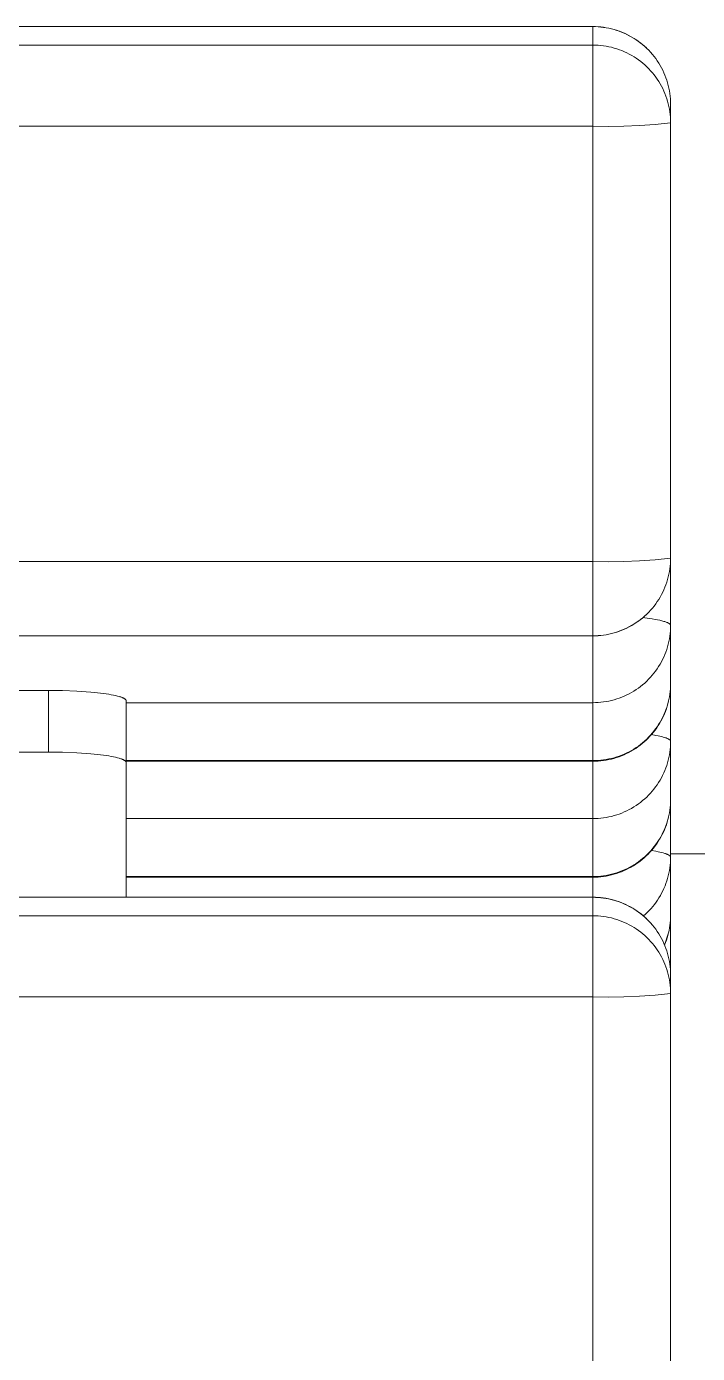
# Model space of a CAD drawing. Header units: inches. Extents: x -16 to 183, y -17 to 123.
# Drawn here: x 61.552 to 63.251, y 84.171 to 87.528 of the extents above; entities that cross this region are included whole.
import ezdxf

# ---------------------------------------------------------------- set-up
doc = ezdxf.new("R2010")
doc.units = ezdxf.units.IN
doc.linetypes.add('HIDDEN', pattern=[1.905, 1.27, -0.635])
doc.layers.add('ZANO_R', color=7, linetype='Continuous', lineweight=0)
doc.layers.add('ZANO_R_przerywana', color=250, linetype='HIDDEN', lineweight=0)

msp = doc.modelspace()

# ---------------------------------------------------------------- linework, layer by layer
at = {"layer": 'ZANO_R'}
for p, q in [((-7.48676, 87.52801), (62.98564, 87.52801)), ((62.98564, 87.52783), (-7.48676, 87.52783)), ((62.98564, 87.52801), (62.99244, 87.52789)), ((62.98564, 87.52783), (62.98564, 87.52797)), ((62.98564, 87.48128), (62.98564, 87.52783)), ((62.98564, 87.52783), (62.99251, 87.52772)), ((62.99244, 87.52789), (62.99923, 87.52754)), ((62.99251, 87.52772), (62.99937, 87.52736)), ((62.99923, 87.52754), (63.00601, 87.52695)), ((62.99937, 87.52736), (63.00621, 87.52677)), ((63.00601, 87.52695), (63.01276, 87.52613)), ((63.00621, 87.52677), (63.01303, 87.52593)), ((63.01276, 87.52613), (63.01947, 87.52508)), ((63.01303, 87.52593), (63.01981, 87.52486)), ((63.01947, 87.52508), (63.02615, 87.5238)), ((63.01981, 87.52486), (63.02655, 87.52355)), ((63.02615, 87.5238), (63.03278, 87.52228)), ((63.02655, 87.52355), (63.03325, 87.52201)), ((63.03278, 87.52228), (63.03935, 87.52054)), ((63.03325, 87.52201), (63.03988, 87.52024)), ((63.03935, 87.52054), (63.04586, 87.51857)), ((63.03988, 87.52024), (63.04645, 87.51823)), ((63.04586, 87.51857), (63.0523, 87.51638)), ((63.04645, 87.51823), (63.05294, 87.516)), ((63.0523, 87.51638), (63.05865, 87.51397)), ((63.05294, 87.516), (63.05936, 87.51354)), ((63.05865, 87.51397), (63.06492, 87.51134)), ((63.05936, 87.51354), (63.06568, 87.51086)), ((63.06492, 87.51134), (63.0711, 87.50849)), ((63.06568, 87.51086), (63.07191, 87.50796)), ((63.0711, 87.50849), (63.07717, 87.50544)), ((63.07191, 87.50796), (63.07803, 87.50484)), ((63.07717, 87.50544), (63.08314, 87.50217)), ((63.07803, 87.50484), (63.08404, 87.50152)), ((63.08314, 87.50217), (63.08899, 87.4987)), ((63.08404, 87.50152), (63.08992, 87.49798)), ((63.08899, 87.4987), (63.09471, 87.49503)), ((63.08992, 87.49798), (63.09569, 87.49424)), ((63.09471, 87.49503), (63.10031, 87.49117)), ((63.09569, 87.49424), (63.10131, 87.49031)), ((63.10031, 87.49117), (63.10576, 87.48711)), ((63.10131, 87.49031), (63.1068, 87.48618)), ((63.10576, 87.48711), (63.11108, 87.48287)), ((63.1068, 87.48618), (63.11214, 87.48186)), ((-7.48676, 87.48128), (62.98564, 87.48128)), ((62.98564, 87.2763), (62.98564, 87.48128)), ((62.98564, 87.48128), (62.99251, 87.48117)), ((62.99251, 87.48117), (62.99937, 87.48081)), ((62.99937, 87.48081), (63.00621, 87.48022)), ((63.00621, 87.48022), (63.01303, 87.47938)), ((63.01303, 87.47938), (63.01981, 87.47831)), ((63.01981, 87.47831), (63.02655, 87.477)), ((63.02655, 87.477), (63.03325, 87.47546)), ((63.03325, 87.47546), (63.03988, 87.47369)), ((63.03988, 87.47369), (63.04645, 87.47168)), ((63.04645, 87.47168), (63.05294, 87.46945)), ((63.05294, 87.46945), (63.05936, 87.46699)), ((63.05936, 87.46699), (63.06568, 87.46431)), ((63.06568, 87.46431), (63.07191, 87.46141)), ((63.07191, 87.46141), (63.07803, 87.45829)), ((63.07803, 87.45829), (63.08404, 87.45497)), ((63.08404, 87.45497), (63.08992, 87.45143)), ((63.08992, 87.45143), (63.09569, 87.44769)), ((63.11108, 87.48287), (63.11624, 87.47845)), ((63.11214, 87.48186), (63.11733, 87.47735)), ((63.11624, 87.47845), (63.12125, 87.47385)), ((63.11733, 87.47735), (63.12235, 87.47267)), ((63.12235, 87.47267), (63.12721, 87.46782)), ((63.12721, 87.46782), (63.13189, 87.4628)), ((63.13189, 87.4628), (63.1364, 87.45762)), ((63.1364, 87.45762), (63.14073, 87.45228)), ((63.14073, 87.45228), (63.14486, 87.4468)), ((63.09569, 87.44769), (63.10131, 87.44376)), ((63.10131, 87.44376), (63.1068, 87.43963)), ((63.1068, 87.43963), (63.11214, 87.43531)), ((63.11214, 87.43531), (63.11733, 87.4308)), ((63.11733, 87.4308), (63.12235, 87.42612)), ((63.12235, 87.42612), (63.12721, 87.42127)), ((63.12721, 87.42127), (63.13189, 87.41625)), ((63.14486, 87.4468), (63.14881, 87.44117)), ((63.14881, 87.44117), (63.15255, 87.43541)), ((63.15255, 87.43541), (63.15609, 87.42953)), ((63.15609, 87.42953), (63.15942, 87.42352)), ((63.15942, 87.42352), (63.16254, 87.41741)), ((63.16254, 87.41741), (63.16545, 87.41118)), ((63.13189, 87.41625), (63.1364, 87.41107)), ((63.1364, 87.41107), (63.14073, 87.40573)), ((63.14073, 87.40573), (63.14486, 87.40025)), ((63.14486, 87.40025), (63.14881, 87.39462)), ((63.14881, 87.39462), (63.15255, 87.38886)), ((63.15255, 87.38886), (63.15609, 87.38298)), ((63.15609, 87.38298), (63.15942, 87.37697)), ((63.16545, 87.41118), (63.16813, 87.40486)), ((63.16813, 87.40486), (63.1706, 87.39845)), ((63.1706, 87.39845), (63.17284, 87.39196)), ((63.17284, 87.39196), (63.17485, 87.38539)), ((63.17485, 87.38539), (63.17663, 87.37876)), ((63.15942, 87.37697), (63.16254, 87.37086)), ((63.16254, 87.37086), (63.16545, 87.36463)), ((63.16545, 87.36463), (63.16813, 87.35831)), ((63.16813, 87.35831), (63.1706, 87.3519)), ((63.1706, 87.3519), (63.17284, 87.34541)), ((63.17663, 87.37876), (63.17818, 87.37207)), ((63.17818, 87.37207), (63.17949, 87.36533)), ((63.17949, 87.36533), (63.18057, 87.35854)), ((63.18057, 87.35854), (63.18141, 87.35173)), ((63.18141, 87.35173), (63.18201, 87.34488)), ((63.17284, 87.34541), (63.17485, 87.33884)), ((63.17485, 87.33884), (63.17663, 87.33221)), ((63.17663, 87.33221), (63.17818, 87.32552)), ((63.17818, 87.32552), (63.17949, 87.31878)), ((63.17949, 87.31878), (63.18057, 87.31199)), ((63.18201, 87.34488), (63.18237, 87.33803)), ((63.18237, 87.33803), (63.18249, 87.33116)), ((63.18249, 87.33116), (63.18249, 87.28897)), ((63.14328, 87.2803), (63.18249, 87.28461)), ((63.18057, 87.31199), (63.18141, 87.30518)), ((63.18141, 87.30518), (63.18201, 87.29833)), ((63.18201, 87.29833), (63.18237, 87.29148)), ((63.18237, 87.29148), (63.18249, 87.28461)), ((63.18249, 87.10946), (63.18249, 87.28442)), ((62.98564, 87.2763), (-7.48676, 87.2763)), ((62.98564, 86.17492), (62.98564, 87.2763)), ((62.98564, 87.2763), (63.02508, 87.27531)), ((63.02508, 87.27531), (63.06453, 87.27565)), ((63.06453, 87.27565), (63.10394, 87.27731)), ((63.10394, 87.27731), (63.14328, 87.2803)), ((63.18249, 87.23372), (63.18249, 87.10946)), ((63.18249, 87.10946), (63.18249, 86.18323)), ((63.18249, 86.95796), (63.18249, 86.81627)), ((63.18249, 86.66477), (63.18249, 86.52309)), ((63.18249, 86.37158), (63.18249, 86.2299)), ((-7.48676, 86.17492), (62.98564, 86.17492)), ((62.98564, 86.04002), (62.98564, 86.17492)), ((62.98564, 86.17492), (63.02508, 86.17393)), ((63.06453, 86.17427), (63.10394, 86.17593)), ((63.10394, 86.17593), (63.14328, 86.17892)), ((63.14328, 86.17892), (63.18249, 86.18323)), ((63.18237, 86.17618), (63.182, 86.16932)), ((63.18249, 86.18305), (63.18237, 86.17618)), ((63.18249, 86.0833), (63.18249, 86.17887)), ((63.02508, 86.17393), (63.06453, 86.17427)), ((63.17816, 86.14215), (63.17661, 86.13546)), ((63.17947, 86.14889), (63.17816, 86.14215)), ((63.18055, 86.15567), (63.17947, 86.14889)), ((63.1814, 86.16248), (63.18055, 86.15567)), ((63.182, 86.16932), (63.1814, 86.16248)), ((63.16811, 86.10936), (63.16542, 86.10304)), ((63.17057, 86.11577), (63.16811, 86.10936)), ((63.17281, 86.12226), (63.17057, 86.11577)), ((63.17483, 86.12883), (63.17281, 86.12226)), ((63.17661, 86.13546), (63.17483, 86.12883)), ((63.15252, 86.07882), (63.14877, 86.07306)), ((63.15606, 86.0847), (63.15252, 86.07882)), ((63.15939, 86.0907), (63.15606, 86.0847)), ((63.16251, 86.09682), (63.15939, 86.0907)), ((63.16542, 86.10304), (63.16251, 86.09682)), ((63.18249, 86.0833), (63.18249, 86.07897)), ((63.18249, 86.01314), (63.18249, 86.07897)), ((63.12119, 86.04061), (63.11618, 86.03602)), ((63.12232, 86.04157), (63.1173, 86.03689)), ((63.12718, 86.04642), (63.12232, 86.04157)), ((63.13187, 86.05144), (63.12718, 86.04642)), ((63.13637, 86.05662), (63.13187, 86.05144)), ((63.1407, 86.06195), (63.13637, 86.05662)), ((63.14483, 86.06744), (63.1407, 86.06195)), ((63.14877, 86.07306), (63.14483, 86.06744)), ((62.98564, 85.99854), (62.98564, 86.04002)), ((63.07712, 86.00908), (63.07105, 86.00603)), ((63.07801, 86.0094), (63.07189, 86.00628)), ((63.08308, 86.01234), (63.07712, 86.00908)), ((63.08401, 86.01272), (63.07801, 86.0094)), ((63.08892, 86.0158), (63.08308, 86.01234)), ((63.0899, 86.01626), (63.08401, 86.01272)), ((63.09465, 86.01946), (63.08892, 86.0158)), ((63.09566, 86.02), (63.0899, 86.01626)), ((63.10024, 86.02332), (63.09465, 86.01946)), ((63.10129, 86.02393), (63.09566, 86.02)), ((63.1057, 86.02737), (63.10024, 86.02332)), ((63.10677, 86.02806), (63.10129, 86.02393)), ((63.11101, 86.0316), (63.1057, 86.02737)), ((63.11211, 86.03238), (63.10677, 86.02806)), ((63.11618, 86.03602), (63.11101, 86.0316)), ((63.1173, 86.03689), (63.11211, 86.03238)), ((63.11222, 86.03261), (63.1286, 86.03056)), ((63.1286, 86.03056), (63.1361, 86.02944)), ((63.1361, 86.02944), (63.14309, 86.02827)), ((63.14309, 86.02827), (63.14954, 86.02706)), ((63.14954, 86.02706), (63.15544, 86.02581)), ((63.15544, 86.02581), (63.16075, 86.02452)), ((63.16075, 86.02452), (63.16319, 86.02387)), ((63.16319, 86.02387), (63.16548, 86.02321)), ((63.16548, 86.02321), (63.16762, 86.02254)), ((63.16762, 86.02254), (63.16961, 86.02188)), ((63.16961, 86.02188), (63.17145, 86.0212)), ((63.17145, 86.0212), (63.17314, 86.02053)), ((63.17314, 86.02053), (63.17393, 86.0202)), ((63.17393, 86.0202), (63.17469, 86.01986)), ((63.17469, 86.01986), (63.17541, 86.01952)), ((63.17541, 86.01952), (63.17609, 86.01918)), ((63.17609, 86.01918), (63.17673, 86.01885)), ((63.17673, 86.01885), (63.17734, 86.01851)), ((63.17734, 86.01851), (63.17792, 86.01817)), ((63.17792, 86.01817), (63.17846, 86.01783)), ((63.17846, 86.01783), (63.17896, 86.0175)), ((63.17896, 86.0175), (63.17943, 86.01716)), ((63.17943, 86.01716), (63.17965, 86.01699)), ((63.17965, 86.01699), (63.17986, 86.01683)), ((63.17986, 86.01683), (63.18006, 86.01666)), ((63.18006, 86.01666), (63.18026, 86.01649)), ((63.18026, 86.01649), (63.18045, 86.01633)), ((63.18045, 86.01633), (63.18062, 86.01616)), ((63.18062, 86.01616), (63.18079, 86.01599)), ((63.18079, 86.01599), (63.18095, 86.01583)), ((63.18095, 86.01583), (63.18111, 86.01566)), ((63.18111, 86.01566), (63.18125, 86.01549)), ((63.18125, 86.01549), (63.18139, 86.01533)), ((63.18139, 86.01533), (63.18152, 86.01516)), ((63.18152, 86.01516), (63.18164, 86.015)), ((63.18164, 86.015), (63.18175, 86.01483)), ((63.18175, 86.01483), (63.18185, 86.01467)), ((63.18185, 86.01467), (63.1819, 86.01459)), ((63.1819, 86.01459), (63.18195, 86.0145)), ((63.18195, 86.0145), (63.18199, 86.01442)), ((63.18199, 86.01442), (63.18204, 86.01434)), ((63.18204, 86.01434), (63.18208, 86.01426)), ((63.18208, 86.01426), (63.18212, 86.01418)), ((63.18212, 86.01418), (63.18215, 86.0141)), ((63.18215, 86.0141), (63.18219, 86.01401)), ((63.18219, 86.01401), (63.18222, 86.01393)), ((63.18222, 86.01393), (63.18225, 86.01385)), ((63.18225, 86.01385), (63.18228, 86.01377)), ((63.18228, 86.01377), (63.18231, 86.01369)), ((63.18231, 86.01369), (63.18234, 86.01361)), ((63.18234, 86.01361), (63.18236, 86.01353)), ((63.18249, 86.01256), (63.18234, 86.00572)), ((63.18236, 86.01353), (63.18238, 86.01344)), ((63.18238, 86.01344), (63.1824, 86.01336)), ((63.1824, 86.01336), (63.18242, 86.01328)), ((63.18242, 86.01328), (63.18243, 86.0132)), ((63.18243, 86.0132), (63.18245, 86.01312)), ((63.18245, 86.01312), (63.18246, 86.01304)), ((63.18246, 86.01304), (63.18247, 86.01296)), ((63.18247, 86.01296), (63.18248, 86.01288)), ((63.18248, 86.01288), (63.18248, 86.0128)), ((63.18248, 86.0128), (63.18249, 86.01272)), ((63.18249, 86.01272), (63.18249, 86.01264)), ((63.18249, 86.01264), (63.18249, 86.01256)), ((63.18249, 86.00823), (63.18249, 85.86597)), ((62.98564, 85.98656), (-7.48676, 85.98656)), ((62.98564, 85.98638), (-7.48676, 85.98638)), ((62.98564, 85.98894), (62.98564, 85.99854)), ((62.98564, 85.98685), (62.98564, 85.98894)), ((62.98564, 85.98644), (62.98564, 85.98685)), ((62.99244, 85.98667), (62.98564, 85.98656)), ((62.99251, 85.9865), (62.98564, 85.98638)), ((62.98564, 85.98638), (62.98564, 85.98644)), ((62.98564, 85.81746), (62.98564, 85.98642)), ((62.98564, 85.98642), (62.98564, 85.98639)), ((62.98564, 85.98639), (62.98564, 85.98638)), ((62.98564, 85.98638), (62.98564, 85.98638)), ((62.99922, 85.98702), (62.99244, 85.98667)), ((62.99937, 85.98686), (62.99251, 85.9865)), ((63.00599, 85.98761), (62.99922, 85.98702)), ((63.00621, 85.98746), (62.99937, 85.98686)), ((63.01274, 85.98843), (63.00599, 85.98761)), ((63.01302, 85.98829), (63.00621, 85.98746)), ((63.01945, 85.98948), (63.01274, 85.98843)), ((63.01981, 85.98937), (63.01302, 85.98829)), ((63.02612, 85.99076), (63.01945, 85.98948)), ((63.02655, 85.99068), (63.01981, 85.98937)), ((63.03275, 85.99227), (63.02612, 85.99076)), ((63.03324, 85.99222), (63.02655, 85.99068)), ((63.03931, 85.99401), (63.03275, 85.99227)), ((63.03987, 85.994), (63.03324, 85.99222)), ((63.04582, 85.99597), (63.03931, 85.99401)), ((63.04644, 85.996), (63.03987, 85.994)), ((63.05225, 85.99816), (63.04582, 85.99597)), ((63.05293, 85.99824), (63.04644, 85.996)), ((63.05861, 86.00057), (63.05225, 85.99816)), ((63.05934, 86.0007), (63.05293, 85.99824)), ((63.06487, 86.00319), (63.05861, 86.00057)), ((63.06566, 86.00338), (63.05934, 86.0007)), ((63.07105, 86.00603), (63.06487, 86.00319)), ((63.07189, 86.00628), (63.06566, 86.00338)), ((63.17936, 85.97854), (63.17803, 85.97183)), ((63.18046, 85.98529), (63.17936, 85.97854)), ((63.18133, 85.99208), (63.18046, 85.98529)), ((63.18195, 85.99889), (63.18133, 85.99208)), ((63.18234, 86.00572), (63.18195, 85.99889)), ((63.17037, 85.94559), (63.16789, 85.93921)), ((63.17263, 85.95204), (63.17037, 85.94559)), ((63.17466, 85.95858), (63.17263, 85.95204)), ((63.17646, 85.96518), (63.17466, 85.95858)), ((63.17803, 85.97183), (63.17646, 85.96518)), ((63.15225, 85.90884), (63.1485, 85.90312)), ((63.1558, 85.91469), (63.15225, 85.90884)), ((63.15914, 85.92066), (63.1558, 85.91469)), ((63.16227, 85.92674), (63.15914, 85.92066)), ((63.16519, 85.93293), (63.16227, 85.92674)), ((63.16789, 85.93921), (63.16519, 85.93293)), ((63.12688, 85.87667), (63.12202, 85.87185)), ((63.13157, 85.88165), (63.12688, 85.87667)), ((63.13608, 85.88679), (63.13157, 85.88165)), ((63.14041, 85.89209), (63.13608, 85.88679)), ((63.14455, 85.89754), (63.14041, 85.89209)), ((63.1485, 85.90312), (63.14455, 85.89754)), ((61.60769, 85.84835), (60.82816, 85.84835)), ((61.64351, 85.84791), (61.60769, 85.84835)), ((61.60769, 85.84835), (61.60769, 85.69227)), ((61.68015, 85.84651), (61.64351, 85.84791)), ((61.71541, 85.84408), (61.68015, 85.84651)), ((61.73177, 85.84249), (61.71541, 85.84408)), ((61.74689, 85.84068), (61.73177, 85.84249)), ((61.76052, 85.83867), (61.74689, 85.84068)), ((63.07775, 85.83999), (63.07164, 85.83691)), ((63.08375, 85.84328), (63.07775, 85.83999)), ((63.08963, 85.84677), (63.08375, 85.84328)), ((63.09538, 85.85047), (63.08963, 85.84677)), ((63.101, 85.85437), (63.09538, 85.85047)), ((63.10648, 85.85847), (63.101, 85.85437)), ((63.11182, 85.86275), (63.10648, 85.85847)), ((63.117, 85.86721), (63.11182, 85.86275)), ((63.12202, 85.87185), (63.117, 85.86721)), ((63.18046, 85.8387), (63.17936, 85.83195)), ((63.18133, 85.84549), (63.18046, 85.8387)), ((63.18195, 85.8523), (63.18133, 85.84549)), ((63.18234, 85.85913), (63.18195, 85.8523)), ((63.18249, 85.86597), (63.18234, 85.85913)), ((63.18249, 85.79011), (63.18249, 85.86164)), ((63.18249, 85.86128), (63.18249, 85.78578)), ((61.76671, 85.8376), (61.76052, 85.83867)), ((61.77245, 85.83649), (61.76671, 85.8376)), ((61.77774, 85.83536), (61.77245, 85.83649)), ((61.78255, 85.83419), (61.77774, 85.83536)), ((61.78688, 85.83301), (61.78255, 85.83419)), ((61.78886, 85.83241), (61.78688, 85.83301)), ((61.79072, 85.83181), (61.78886, 85.83241)), ((61.79246, 85.8312), (61.79072, 85.83181)), ((61.79407, 85.83059), (61.79246, 85.8312)), ((61.79557, 85.82998), (61.79407, 85.83059)), ((61.79694, 85.82937), (61.79557, 85.82998)), ((61.79758, 85.82907), (61.79694, 85.82937)), ((61.7982, 85.82876), (61.79758, 85.82907)), ((61.79878, 85.82846), (61.7982, 85.82876)), ((61.79933, 85.82815), (61.79878, 85.82846)), ((61.79986, 85.82785), (61.79933, 85.82815)), ((61.80035, 85.82754), (61.79986, 85.82785)), ((61.80082, 85.82724), (61.80035, 85.82754)), ((61.80125, 85.82693), (61.80082, 85.82724)), ((61.80166, 85.82663), (61.80125, 85.82693)), ((61.80186, 85.82648), (61.80166, 85.82663)), ((61.80204, 85.82633), (61.80186, 85.82648)), ((61.80222, 85.82618), (61.80204, 85.82633)), ((61.8024, 85.82602), (61.80222, 85.82618)), ((61.80256, 85.82587), (61.8024, 85.82602)), ((61.80272, 85.82572), (61.80256, 85.82587)), ((61.80287, 85.82557), (61.80272, 85.82572)), ((61.80302, 85.82542), (61.80287, 85.82557)), ((61.80316, 85.82527), (61.80302, 85.82542)), ((61.80329, 85.82512), (61.80316, 85.82527)), ((61.80341, 85.82497), (61.80329, 85.82512)), ((61.80353, 85.82482), (61.80341, 85.82497)), ((61.80364, 85.82467), (61.80353, 85.82482)), ((61.80374, 85.82452), (61.80364, 85.82467)), ((61.80384, 85.82437), (61.80374, 85.82452)), ((61.80393, 85.82422), (61.80384, 85.82437)), ((61.80402, 85.82408), (61.80393, 85.82422)), ((61.8041, 85.82393), (61.80402, 85.82408)), ((61.80417, 85.82378), (61.8041, 85.82393)), ((61.80423, 85.82363), (61.80417, 85.82378)), ((61.80429, 85.82348), (61.80423, 85.82363)), ((61.80435, 85.82334), (61.80429, 85.82348)), ((61.80439, 85.82319), (61.80435, 85.82334)), ((61.80443, 85.82304), (61.80439, 85.82319)), ((61.80447, 85.8229), (61.80443, 85.82304)), ((61.80449, 85.82275), (61.80447, 85.8229)), ((61.80451, 85.82261), (61.80449, 85.82275)), ((61.80453, 85.82246), (61.80451, 85.82261)), ((61.80454, 85.82231), (61.80453, 85.82246)), ((61.80454, 85.82217), (61.80454, 85.82231)), ((61.80454, 85.66667), (61.80454, 85.82217)), ((62.98564, 85.81746), (61.80454, 85.81746)), ((62.99248, 85.81755), (62.98564, 85.81746)), ((62.98564, 85.67086), (62.98564, 85.81746)), ((62.99932, 85.81787), (62.99248, 85.81755)), ((63.00613, 85.81844), (62.99932, 85.81787)), ((63.01293, 85.81924), (63.00613, 85.81844)), ((63.01969, 85.82028), (63.01293, 85.81924)), ((63.02641, 85.82156), (63.01969, 85.82028)), ((63.03308, 85.82307), (63.02641, 85.82156)), ((63.03969, 85.82481), (63.03308, 85.82307)), ((63.04625, 85.82678), (63.03969, 85.82481)), ((63.05272, 85.82898), (63.04625, 85.82678)), ((63.05912, 85.8314), (63.05272, 85.82898)), ((63.06543, 85.83405), (63.05912, 85.8314)), ((63.07164, 85.83691), (63.06543, 85.83405)), ((63.17263, 85.80545), (63.17037, 85.79899)), ((63.17385, 85.80828), (63.17176, 85.80184)), ((63.17466, 85.81198), (63.17263, 85.80545)), ((63.17573, 85.81479), (63.17385, 85.80828)), ((63.17646, 85.81858), (63.17466, 85.81198)), ((63.17737, 85.82136), (63.17573, 85.81479)), ((63.17803, 85.82524), (63.17646, 85.81858)), ((63.17936, 85.83195), (63.17803, 85.82524)), ((63.15914, 85.77406), (63.1558, 85.7681)), ((63.16119, 85.77691), (63.15803, 85.77092)), ((63.16227, 85.78014), (63.15914, 85.77406)), ((63.16416, 85.783), (63.16119, 85.77691)), ((63.16519, 85.78633), (63.16227, 85.78014)), ((63.1669, 85.78919), (63.16416, 85.783)), ((63.16789, 85.79262), (63.16519, 85.78633)), ((63.16944, 85.79547), (63.1669, 85.78919)), ((63.17037, 85.79899), (63.16789, 85.79262)), ((63.17176, 85.80184), (63.16944, 85.79547)), ((63.18249, 85.71995), (63.18249, 85.78578)), ((63.13608, 85.7402), (63.13157, 85.73506)), ((63.13921, 85.7428), (63.13488, 85.73759)), ((63.14041, 85.7455), (63.13608, 85.7402)), ((63.14335, 85.74816), (63.13921, 85.7428)), ((63.14455, 85.75094), (63.14041, 85.7455)), ((63.14731, 85.75366), (63.14335, 85.74816)), ((63.1485, 85.75653), (63.14455, 85.75094)), ((63.15108, 85.75929), (63.14731, 85.75366)), ((63.15225, 85.76225), (63.1485, 85.75653)), ((63.15465, 85.76504), (63.15108, 85.75929)), ((63.1558, 85.7681), (63.15225, 85.76225)), ((63.15803, 85.77092), (63.15465, 85.76504)), ((63.09994, 85.7057), (63.09436, 85.70186)), ((63.101, 85.70778), (63.09538, 85.70388)), ((63.10539, 85.70972), (63.09994, 85.7057)), ((63.10648, 85.71187), (63.101, 85.70778)), ((63.11069, 85.71394), (63.10539, 85.70972)), ((63.11182, 85.71615), (63.10648, 85.71187)), ((63.11585, 85.71833), (63.11069, 85.71394)), ((63.117, 85.72062), (63.11182, 85.71615)), ((63.12085, 85.7229), (63.11585, 85.71833)), ((63.12202, 85.72526), (63.117, 85.72062)), ((63.12569, 85.72763), (63.12085, 85.7229)), ((63.12688, 85.73008), (63.12202, 85.72526)), ((63.13037, 85.73253), (63.12569, 85.72763)), ((63.13157, 85.73506), (63.12688, 85.73008)), ((63.13488, 85.73759), (63.13037, 85.73253)), ((63.134, 85.73658), (63.14557, 85.73464)), ((63.14557, 85.73464), (63.15079, 85.73362)), ((63.15079, 85.73362), (63.15563, 85.73257)), ((63.15563, 85.73257), (63.16007, 85.73151)), ((63.16007, 85.73151), (63.1641, 85.73042)), ((63.1641, 85.73042), (63.16772, 85.72932)), ((63.16772, 85.72932), (63.16938, 85.72877)), ((63.16938, 85.72877), (63.17094, 85.72821)), ((63.17094, 85.72821), (63.17239, 85.72765)), ((63.17239, 85.72765), (63.17374, 85.72709)), ((63.17374, 85.72709), (63.17499, 85.72653)), ((63.17499, 85.72653), (63.17613, 85.72597)), ((63.17613, 85.72597), (63.17667, 85.72569)), ((63.17667, 85.72569), (63.17718, 85.72541)), ((63.17718, 85.72541), (63.17767, 85.72513)), ((63.17767, 85.72513), (63.17813, 85.72485)), ((63.17813, 85.72485), (63.17857, 85.72457)), ((63.17857, 85.72457), (63.17898, 85.72429)), ((63.17898, 85.72429), (63.17937, 85.72401)), ((63.17937, 85.72401), (63.17974, 85.72374)), ((63.17974, 85.72374), (63.18008, 85.72346)), ((63.18008, 85.72346), (63.18024, 85.72332)), ((63.18024, 85.72332), (63.1804, 85.72318)), ((63.1804, 85.72318), (63.18055, 85.72304)), ((63.18055, 85.72304), (63.18069, 85.7229)), ((63.18069, 85.7229), (63.18083, 85.72276)), ((63.18083, 85.72276), (63.18097, 85.72263)), ((63.18097, 85.72263), (63.18109, 85.72249)), ((63.18109, 85.72249), (63.18121, 85.72235)), ((63.18121, 85.72235), (63.18133, 85.72221)), ((63.18133, 85.72221), (63.18144, 85.72208)), ((63.18195, 85.7057), (63.18133, 85.69889)), ((63.18144, 85.72208), (63.18154, 85.72194)), ((63.18154, 85.72194), (63.18164, 85.7218)), ((63.18164, 85.7218), (63.18174, 85.72166)), ((63.18174, 85.72166), (63.18182, 85.72153)), ((63.18182, 85.72153), (63.18191, 85.72139)), ((63.18191, 85.72139), (63.18198, 85.72125)), ((63.18234, 85.71253), (63.18195, 85.7057)), ((63.18198, 85.72125), (63.18205, 85.72112)), ((63.18205, 85.72112), (63.18212, 85.72098)), ((63.18212, 85.72098), (63.18218, 85.72085)), ((63.18218, 85.72085), (63.18223, 85.72071)), ((63.18223, 85.72071), (63.18228, 85.72058)), ((63.18228, 85.72058), (63.18231, 85.72051)), ((63.18231, 85.72051), (63.18233, 85.72044)), ((63.18233, 85.72044), (63.18235, 85.72037)), ((63.18249, 85.71937), (63.18234, 85.71253)), ((63.18235, 85.72037), (63.18237, 85.72031)), ((63.18237, 85.72031), (63.18238, 85.72024)), ((63.18238, 85.72024), (63.1824, 85.72017)), ((63.1824, 85.72017), (63.18242, 85.72011)), ((63.18242, 85.72011), (63.18243, 85.72004)), ((63.18243, 85.72004), (63.18244, 85.71997)), ((63.18244, 85.71997), (63.18245, 85.7199)), ((63.18245, 85.7199), (63.18246, 85.71984)), ((63.18246, 85.71984), (63.18247, 85.71977)), ((63.18247, 85.71977), (63.18248, 85.7197)), ((63.18248, 85.7197), (63.18248, 85.71964)), ((63.18248, 85.71964), (63.18249, 85.71957)), ((63.18249, 85.71957), (63.18249, 85.7195)), ((63.18249, 85.7195), (63.18249, 85.71944)), ((63.18249, 85.71944), (63.18249, 85.71937)), ((63.18249, 85.71504), (63.18249, 85.57278)), ((61.60769, 85.69227), (60.82816, 85.69227)), ((61.64351, 85.69183), (61.60769, 85.69227)), ((61.68015, 85.69043), (61.64351, 85.69183)), ((61.71541, 85.688), (61.68015, 85.69043)), ((61.73177, 85.68641), (61.71541, 85.688)), ((61.74689, 85.6846), (61.73177, 85.68641)), ((61.76052, 85.68259), (61.74689, 85.6846)), ((61.76671, 85.68152), (61.76052, 85.68259)), ((61.77245, 85.68041), (61.76671, 85.68152)), ((61.77774, 85.67928), (61.77245, 85.68041)), ((61.78255, 85.67811), (61.77774, 85.67928)), ((61.78688, 85.67693), (61.78255, 85.67811)), ((61.78886, 85.67633), (61.78688, 85.67693)), ((61.79072, 85.67572), (61.78886, 85.67633)), ((61.79246, 85.67512), (61.79072, 85.67572)), ((61.79407, 85.67451), (61.79246, 85.67512)), ((61.79557, 85.6739), (61.79407, 85.67451)), ((61.79694, 85.67329), (61.79557, 85.6739)), ((61.79758, 85.67299), (61.79694, 85.67329)), ((61.7982, 85.67268), (61.79758, 85.67299)), ((61.79878, 85.67238), (61.7982, 85.67268)), ((61.79933, 85.67207), (61.79878, 85.67238)), ((61.79986, 85.67177), (61.79933, 85.67207)), ((61.80035, 85.67146), (61.79986, 85.67177)), ((61.80082, 85.67116), (61.80035, 85.67146)), ((61.80125, 85.67085), (61.80082, 85.67116)), ((61.80166, 85.67055), (61.80125, 85.67085)), ((61.80454, 85.67086), (62.98564, 85.67086)), ((62.99248, 85.67095), (62.98564, 85.67086)), ((62.98564, 85.66941), (62.98564, 85.67086)), ((62.99932, 85.67128), (62.99248, 85.67095)), ((63.00613, 85.67185), (62.99932, 85.67128)), ((63.01266, 85.67098), (63.00593, 85.67016)), ((63.01293, 85.67265), (63.00613, 85.67185)), ((63.01935, 85.67202), (63.01266, 85.67098)), ((63.01969, 85.67369), (63.01293, 85.67265)), ((63.026, 85.6733), (63.01935, 85.67202)), ((63.02641, 85.67497), (63.01969, 85.67369)), ((63.03261, 85.6748), (63.026, 85.6733)), ((63.03308, 85.67647), (63.02641, 85.67497)), ((63.03916, 85.67653), (63.03261, 85.6748)), ((63.03969, 85.67822), (63.03308, 85.67647)), ((63.04565, 85.67848), (63.03916, 85.67653)), ((63.04625, 85.68019), (63.03969, 85.67822)), ((63.05206, 85.68066), (63.04565, 85.67848)), ((63.05272, 85.68238), (63.04625, 85.68019)), ((63.0584, 85.68305), (63.05206, 85.68066)), ((63.05912, 85.68481), (63.05272, 85.68238)), ((63.06465, 85.68567), (63.0584, 85.68305)), ((63.06543, 85.68745), (63.05912, 85.68481)), ((63.07081, 85.68849), (63.06465, 85.68567)), ((63.07164, 85.69032), (63.06543, 85.68745)), ((63.07686, 85.69153), (63.07081, 85.68849)), ((63.07775, 85.69339), (63.07164, 85.69032)), ((63.08281, 85.69477), (63.07686, 85.69153)), ((63.08375, 85.69668), (63.07775, 85.69339)), ((63.08864, 85.69821), (63.08281, 85.69477)), ((63.08963, 85.70018), (63.08375, 85.69668)), ((63.09436, 85.70186), (63.08864, 85.69821)), ((63.09538, 85.70388), (63.08963, 85.70018)), ((63.17646, 85.67199), (63.17466, 85.66539)), ((63.17803, 85.67865), (63.17646, 85.67199)), ((63.17936, 85.68535), (63.17803, 85.67865)), ((63.18046, 85.69211), (63.17936, 85.68535)), ((63.18133, 85.69889), (63.18046, 85.69211)), ((61.80186, 85.6704), (61.80166, 85.67055)), ((61.80204, 85.67024), (61.80186, 85.6704)), ((61.80222, 85.67009), (61.80204, 85.67024)), ((61.8024, 85.66994), (61.80222, 85.67009)), ((61.80256, 85.66979), (61.8024, 85.66994)), ((61.80272, 85.66964), (61.80256, 85.66979)), ((61.80287, 85.66949), (61.80272, 85.66964)), ((61.80302, 85.66934), (61.80287, 85.66949)), ((61.80316, 85.66919), (61.80302, 85.66934)), ((61.80329, 85.66904), (61.80316, 85.66919)), ((61.80341, 85.66889), (61.80329, 85.66904)), ((61.80353, 85.66874), (61.80341, 85.66889)), ((61.80364, 85.66859), (61.80353, 85.66874)), ((61.80374, 85.66844), (61.80364, 85.66859)), ((61.80384, 85.66829), (61.80374, 85.66844)), ((61.80393, 85.66814), (61.80384, 85.66829)), ((61.80402, 85.66799), (61.80393, 85.66814)), ((61.8041, 85.66785), (61.80402, 85.66799)), ((61.80417, 85.6677), (61.8041, 85.66785)), ((61.80423, 85.66755), (61.80417, 85.6677)), ((61.80429, 85.6674), (61.80423, 85.66755)), ((61.80435, 85.66726), (61.80429, 85.6674)), ((61.80439, 85.66711), (61.80435, 85.66726)), ((61.80443, 85.66696), (61.80439, 85.66711)), ((61.80447, 85.66682), (61.80443, 85.66696)), ((61.80449, 85.66667), (61.80447, 85.66682)), ((61.80451, 85.66652), (61.80449, 85.66667)), ((61.80453, 85.66638), (61.80451, 85.66652)), ((61.80454, 85.66623), (61.80453, 85.66638)), ((62.98564, 85.66912), (61.80454, 85.66912)), ((61.80454, 85.66609), (61.80454, 85.66623)), ((61.80454, 85.32508), (61.80454, 85.66609)), ((62.98564, 85.66914), (62.98564, 85.66941)), ((62.99242, 85.66923), (62.98564, 85.66912)), ((62.98564, 85.66918), (62.98564, 85.66912)), ((62.98564, 85.52427), (62.98564, 85.66918)), ((62.98564, 85.66912), (62.98564, 85.66914)), ((62.98564, 85.66912), (62.98564, 85.66912)), ((62.98564, 85.66912), (62.98564, 85.66912)), ((62.98564, 85.66912), (62.98564, 85.66912)), ((62.98564, 85.66912), (62.98564, 85.66912)), ((62.99918, 85.66958), (62.99242, 85.66923)), ((63.00593, 85.67016), (62.99918, 85.66958)), ((63.16519, 85.63974), (63.16227, 85.63355)), ((63.16789, 85.64602), (63.16519, 85.63974)), ((63.17037, 85.6524), (63.16789, 85.64602)), ((63.17263, 85.65886), (63.17037, 85.6524)), ((63.17466, 85.66539), (63.17263, 85.65886)), ((63.14455, 85.60435), (63.14041, 85.5989)), ((63.1485, 85.60993), (63.14455, 85.60435)), ((63.15225, 85.61565), (63.1485, 85.60993)), ((63.1558, 85.6215), (63.15225, 85.61565)), ((63.15914, 85.62747), (63.1558, 85.6215)), ((63.16227, 85.63355), (63.15914, 85.62747)), ((63.117, 85.57402), (63.11182, 85.56956)), ((63.12202, 85.57867), (63.117, 85.57402)), ((63.12688, 85.58348), (63.12202, 85.57867)), ((63.13157, 85.58846), (63.12688, 85.58348)), ((63.13608, 85.59361), (63.13157, 85.58846)), ((63.14041, 85.5989), (63.13608, 85.59361)), ((63.18249, 85.57278), (63.18234, 85.56594)), ((63.05912, 85.53821), (63.05272, 85.53579)), ((63.06543, 85.54086), (63.05912, 85.53821)), ((63.07164, 85.54372), (63.06543, 85.54086)), ((63.07775, 85.5468), (63.07164, 85.54372)), ((63.08375, 85.55009), (63.07775, 85.5468)), ((63.08963, 85.55359), (63.08375, 85.55009)), ((63.09538, 85.55729), (63.08963, 85.55359)), ((63.101, 85.56119), (63.09538, 85.55729)), ((63.10648, 85.56528), (63.101, 85.56119)), ((63.11182, 85.56956), (63.10648, 85.56528)), ((63.17936, 85.53876), (63.17803, 85.53205)), ((63.18046, 85.54551), (63.17936, 85.53876)), ((63.18133, 85.5523), (63.18046, 85.54551)), ((63.18195, 85.55911), (63.18133, 85.5523)), ((63.18234, 85.56594), (63.18195, 85.55911)), ((63.18249, 85.42676), (63.18249, 85.56845)), ((62.98564, 85.52427), (61.80454, 85.52427)), ((62.99248, 85.52436), (62.98564, 85.52427)), ((62.98564, 85.37768), (62.98564, 85.52427)), ((62.99932, 85.52469), (62.99248, 85.52436)), ((63.00613, 85.52525), (62.99932, 85.52469)), ((63.01293, 85.52606), (63.00613, 85.52525)), ((63.01969, 85.5271), (63.01293, 85.52606)), ((63.02641, 85.52837), (63.01969, 85.5271)), ((63.03308, 85.52988), (63.02641, 85.52837)), ((63.03969, 85.53162), (63.03308, 85.52988)), ((63.04625, 85.53359), (63.03969, 85.53162)), ((63.05272, 85.53579), (63.04625, 85.53359)), ((63.17037, 85.5058), (63.16789, 85.49943)), ((63.17176, 85.50865), (63.16944, 85.50229)), ((63.17263, 85.51226), (63.17037, 85.5058)), ((63.17385, 85.51509), (63.17176, 85.50865)), ((63.17466, 85.51879), (63.17263, 85.51226)), ((63.17573, 85.5216), (63.17385, 85.51509)), ((63.17646, 85.52539), (63.17466, 85.51879)), ((63.17737, 85.52818), (63.17573, 85.5216)), ((63.17803, 85.53205), (63.17646, 85.52539)), ((63.15465, 85.47186), (63.15108, 85.4661)), ((63.1558, 85.47491), (63.15225, 85.46906)), ((63.15803, 85.47773), (63.15465, 85.47186)), ((63.15914, 85.48088), (63.1558, 85.47491)), ((63.16119, 85.48372), (63.15803, 85.47773)), ((63.16227, 85.48696), (63.15914, 85.48088)), ((63.16416, 85.48981), (63.16119, 85.48372)), ((63.16519, 85.49314), (63.16227, 85.48696)), ((63.1669, 85.496), (63.16416, 85.48981)), ((63.16789, 85.49943), (63.16519, 85.49314)), ((63.16944, 85.50229), (63.1669, 85.496)), ((63.12688, 85.43689), (63.12202, 85.43207)), ((63.13037, 85.43935), (63.12569, 85.43445)), ((63.13157, 85.44187), (63.12688, 85.43689)), ((63.13488, 85.44441), (63.13037, 85.43935)), ((63.13608, 85.44701), (63.13157, 85.44187)), ((63.134, 85.44339), (63.14557, 85.44145)), ((63.13921, 85.44962), (63.13488, 85.44441)), ((63.14041, 85.45231), (63.13608, 85.44701)), ((63.14335, 85.45497), (63.13921, 85.44962)), ((63.14455, 85.45775), (63.14041, 85.45231)), ((63.14731, 85.46047), (63.14335, 85.45497)), ((63.1485, 85.46334), (63.14455, 85.45775)), ((63.14557, 85.44145), (63.15079, 85.44043)), ((63.15108, 85.4661), (63.14731, 85.46047)), ((63.15225, 85.46906), (63.1485, 85.46334)), ((63.15079, 85.44043), (63.15563, 85.43938)), ((63.15563, 85.43938), (63.16007, 85.43832)), ((63.16007, 85.43832), (63.1641, 85.43723)), ((63.1641, 85.43723), (63.16772, 85.43613)), ((63.16772, 85.43613), (63.16938, 85.43558)), ((63.08375, 85.4035), (63.07775, 85.40021)), ((63.08864, 85.40503), (63.08281, 85.40158)), ((63.08963, 85.40699), (63.08375, 85.4035)), ((63.09436, 85.40867), (63.08864, 85.40503)), ((63.09538, 85.41069), (63.08963, 85.40699)), ((63.09994, 85.41251), (63.09436, 85.40867)), ((63.101, 85.41459), (63.09538, 85.41069)), ((63.10539, 85.41654), (63.09994, 85.41251)), ((63.10648, 85.41868), (63.101, 85.41459)), ((63.11069, 85.42075), (63.10539, 85.41654)), ((63.11182, 85.42296), (63.10648, 85.41868)), ((63.11585, 85.42514), (63.11069, 85.42075)), ((63.117, 85.42743), (63.11182, 85.42296)), ((63.12085, 85.42971), (63.11585, 85.42514)), ((63.12202, 85.43207), (63.117, 85.42743)), ((63.12569, 85.43445), (63.12085, 85.42971)), ((63.16938, 85.43558), (63.17094, 85.43502)), ((63.17094, 85.43502), (63.17239, 85.43446)), ((63.17239, 85.43446), (63.17374, 85.4339)), ((63.17374, 85.4339), (63.17499, 85.43334)), ((63.17499, 85.43334), (63.17613, 85.43278)), ((63.17613, 85.43278), (63.17667, 85.4325)), ((63.17667, 85.4325), (63.17718, 85.43222)), ((63.17718, 85.43222), (63.17767, 85.43194)), ((63.17767, 85.43194), (63.17813, 85.43166)), ((63.17813, 85.43166), (63.17857, 85.43138)), ((63.17857, 85.43138), (63.17898, 85.4311)), ((63.17898, 85.4311), (63.17937, 85.43083)), ((63.17937, 85.43083), (63.17974, 85.43055)), ((63.17974, 85.43055), (63.18008, 85.43027)), ((63.18008, 85.43027), (63.18024, 85.43013)), ((63.18024, 85.43013), (63.1804, 85.42999)), ((63.1804, 85.42999), (63.18055, 85.42985)), ((63.18055, 85.42985), (63.18069, 85.42971)), ((63.18142, 85.40598), (63.1806, 85.39928)), ((63.18069, 85.42971), (63.18083, 85.42958)), ((63.18083, 85.42958), (63.18097, 85.42944)), ((63.18097, 85.42944), (63.18109, 85.4293)), ((63.18109, 85.4293), (63.18121, 85.42916)), ((63.18121, 85.42916), (63.18133, 85.42902)), ((63.18133, 85.42902), (63.18144, 85.42889)), ((63.18201, 85.4127), (63.18142, 85.40598)), ((63.18144, 85.42889), (63.18154, 85.42875)), ((63.18154, 85.42875), (63.18164, 85.42861)), ((63.18164, 85.42861), (63.18174, 85.42848)), ((63.18174, 85.42848), (63.18182, 85.42834)), ((63.18182, 85.42834), (63.18191, 85.4282)), ((63.18191, 85.4282), (63.18198, 85.42807)), ((63.18198, 85.42807), (63.18205, 85.42793)), ((63.18237, 85.41944), (63.18201, 85.4127)), ((63.18205, 85.42793), (63.18212, 85.42779)), ((63.18212, 85.42779), (63.18218, 85.42766)), ((63.18218, 85.42766), (63.18223, 85.42752)), ((63.18223, 85.42752), (63.18228, 85.42739)), ((63.18228, 85.42739), (63.18231, 85.42732)), ((63.18231, 85.42732), (63.18233, 85.42725)), ((63.18233, 85.42725), (63.18235, 85.42719)), ((63.18235, 85.42719), (63.18237, 85.42712)), ((63.18237, 85.42712), (63.18238, 85.42705)), ((63.18249, 85.42618), (63.18237, 85.41944)), ((63.18238, 85.42705), (63.1824, 85.42698)), ((63.1824, 85.42698), (63.18242, 85.42692)), ((63.18242, 85.42692), (63.18243, 85.42685)), ((63.18243, 85.42685), (63.18244, 85.42678)), ((63.18244, 85.42678), (63.18245, 85.42672)), ((63.18245, 85.42672), (63.18246, 85.42665)), ((63.18246, 85.42665), (63.18247, 85.42658)), ((63.18247, 85.42658), (63.18248, 85.42652)), ((63.18248, 85.42652), (63.18248, 85.42645)), ((63.18248, 85.42645), (63.18249, 85.42638)), ((63.18249, 85.42638), (63.18249, 85.42632)), ((63.18249, 85.42632), (63.18249, 85.42625)), ((63.18249, 85.42625), (63.18249, 85.42618)), ((63.18249, 85.42185), (63.18249, 85.27959)), ((61.80454, 85.37768), (62.98564, 85.37768)), ((62.98564, 85.37593), (61.80454, 85.37593)), ((62.99248, 85.37776), (62.98564, 85.37768)), ((62.98564, 85.37622), (62.98564, 85.37768)), ((62.98564, 85.37595), (62.98564, 85.37622)), ((62.99242, 85.37604), (62.98564, 85.37593)), ((62.98564, 85.32521), (62.98564, 85.37599)), ((62.98564, 85.37599), (62.98564, 85.37593)), ((62.98564, 85.37593), (62.98564, 85.37595)), ((62.98564, 85.37593), (62.98564, 85.37593)), ((62.98564, 85.37593), (62.98564, 85.37593)), ((62.98564, 85.37593), (62.98564, 85.37593)), ((62.98564, 85.37593), (62.98564, 85.37593)), ((62.99918, 85.37639), (62.99242, 85.37604)), ((62.99932, 85.37809), (62.99248, 85.37776)), ((63.00593, 85.37698), (62.99918, 85.37639)), ((63.00613, 85.37866), (62.99932, 85.37809)), ((63.01266, 85.37779), (63.00593, 85.37698)), ((63.01293, 85.37946), (63.00613, 85.37866)), ((63.01935, 85.37883), (63.01266, 85.37779)), ((63.01969, 85.3805), (63.01293, 85.37946)), ((63.026, 85.38011), (63.01935, 85.37883)), ((63.02641, 85.38178), (63.01969, 85.3805)), ((63.03261, 85.38161), (63.026, 85.38011)), ((63.03308, 85.38329), (63.02641, 85.38178)), ((63.03916, 85.38334), (63.03261, 85.38161)), ((63.03969, 85.38503), (63.03308, 85.38329)), ((63.04565, 85.3853), (63.03916, 85.38334)), ((63.04625, 85.387), (63.03969, 85.38503)), ((63.05206, 85.38747), (63.04565, 85.3853)), ((63.05272, 85.3892), (63.04625, 85.387)), ((63.0584, 85.38987), (63.05206, 85.38747)), ((63.05912, 85.39162), (63.05272, 85.3892)), ((63.06465, 85.39248), (63.0584, 85.38987)), ((63.06543, 85.39426), (63.05912, 85.39162)), ((63.07081, 85.3953), (63.06465, 85.39248)), ((63.07164, 85.39713), (63.06543, 85.39426)), ((63.07686, 85.39834), (63.07081, 85.3953)), ((63.07775, 85.40021), (63.07164, 85.39713)), ((63.08281, 85.40158), (63.07686, 85.39834)), ((63.17499, 85.3729), (63.17303, 85.36644)), ((63.17674, 85.37942), (63.17499, 85.3729)), ((63.17825, 85.38599), (63.17674, 85.37942)), ((63.17954, 85.39261), (63.17825, 85.38599)), ((63.1806, 85.39928), (63.17954, 85.39261)), ((63.1599, 85.33541), (63.15664, 85.3295)), ((63.16295, 85.34142), (63.1599, 85.33541)), ((63.16579, 85.34754), (63.16295, 85.34142)), ((63.16842, 85.35376), (63.16579, 85.34754)), ((63.17083, 85.36006), (63.16842, 85.35376)), ((63.17303, 85.36644), (63.17083, 85.36006)), ((-7.48676, 85.32525), (62.98564, 85.32525)), ((62.98564, 85.32508), (-7.48676, 85.32508)), ((62.98564, 85.32525), (62.99228, 85.32514)), ((62.98564, 85.32508), (62.98564, 85.32521)), ((62.98564, 85.27853), (62.98564, 85.32508)), ((62.98564, 85.32508), (62.99251, 85.32496)), ((62.99228, 85.32514), (62.9989, 85.32481)), ((62.99251, 85.32496), (62.99937, 85.3246)), ((62.9989, 85.32481), (63.00552, 85.32425)), ((62.99937, 85.3246), (63.00621, 85.32401)), ((63.00552, 85.32425), (63.0121, 85.32347)), ((63.00621, 85.32401), (63.01303, 85.32317)), ((63.0121, 85.32347), (63.01866, 85.32246)), ((63.01303, 85.32317), (63.01981, 85.3221)), ((63.01866, 85.32246), (63.02518, 85.32124)), ((63.01981, 85.3221), (63.02655, 85.3208)), ((63.02518, 85.32124), (63.03166, 85.3198)), ((63.02655, 85.3208), (63.03325, 85.31925)), ((63.03166, 85.3198), (63.03809, 85.31814)), ((63.03325, 85.31925), (63.03988, 85.31748)), ((63.03809, 85.31814), (63.04445, 85.31626)), ((63.03988, 85.31748), (63.04645, 85.31547)), ((63.04445, 85.31626), (63.05075, 85.31418)), ((63.04645, 85.31547), (63.05294, 85.31324)), ((63.05075, 85.31418), (63.05697, 85.31188)), ((63.05294, 85.31324), (63.05936, 85.31078)), ((63.05697, 85.31188), (63.06311, 85.30937)), ((63.05936, 85.31078), (63.06568, 85.3081)), ((63.06311, 85.30937), (63.06917, 85.30665)), ((63.06568, 85.3081), (63.07191, 85.3052)), ((63.06917, 85.30665), (63.07513, 85.30374)), ((63.07191, 85.3052), (63.07803, 85.30209)), ((63.07513, 85.30374), (63.08099, 85.30062)), ((63.07803, 85.30209), (63.08404, 85.29876)), ((63.13737, 85.30185), (63.13296, 85.29674)), ((63.14161, 85.30711), (63.13737, 85.30185)), ((63.14565, 85.3125), (63.14161, 85.30711)), ((63.14951, 85.31804), (63.14565, 85.3125)), ((63.15317, 85.32371), (63.14951, 85.31804)), ((63.15664, 85.3295), (63.15317, 85.32371)), ((-7.48676, 85.27853), (62.98564, 85.27853)), ((62.98564, 85.07354), (62.98564, 85.27853)), ((62.98564, 85.27853), (62.99251, 85.27841)), ((62.99251, 85.27841), (62.99937, 85.27805)), ((62.99937, 85.27805), (63.00621, 85.27746)), ((63.00621, 85.27746), (63.01303, 85.27662)), ((63.01303, 85.27662), (63.01981, 85.27555)), ((63.01981, 85.27555), (63.02655, 85.27425)), ((63.02655, 85.27425), (63.03325, 85.2727)), ((63.03325, 85.2727), (63.03988, 85.27093)), ((63.03988, 85.27093), (63.04645, 85.26892)), ((63.04645, 85.26892), (63.05294, 85.26669)), ((63.08099, 85.30062), (63.08674, 85.29731)), ((63.08404, 85.29876), (63.08992, 85.29523)), ((63.08674, 85.29731), (63.09237, 85.29381)), ((63.08992, 85.29523), (63.09569, 85.29149)), ((63.09237, 85.29381), (63.09789, 85.29012)), ((63.09569, 85.29149), (63.10131, 85.28755)), ((63.09789, 85.29012), (63.10327, 85.28624)), ((63.10131, 85.28755), (63.1068, 85.28342)), ((63.10327, 85.28624), (63.10853, 85.28219)), ((63.1068, 85.28342), (63.11214, 85.2791)), ((63.10853, 85.28219), (63.11364, 85.27796)), ((63.11214, 85.2791), (63.11733, 85.2746)), ((63.1187, 85.28239), (63.11362, 85.27794)), ((63.11372, 85.27789), (63.11753, 85.27454)), ((63.11733, 85.2746), (63.12235, 85.26992)), ((63.11753, 85.27454), (63.12125, 85.27109)), ((63.12362, 85.28701), (63.1187, 85.28239)), ((63.12235, 85.26992), (63.12721, 85.26506)), ((63.12837, 85.29179), (63.12362, 85.28701)), ((63.13296, 85.29674), (63.12837, 85.29179)), ((63.18239, 85.27315), (63.18206, 85.26671)), ((63.18249, 85.27959), (63.18239, 85.27315)), ((63.18249, 85.27526), (63.18249, 85.133)), ((63.18249, 85.2749), (63.18249, 85.20374)), ((63.05294, 85.26669), (63.05936, 85.26423)), ((63.05936, 85.26423), (63.06568, 85.26155)), ((63.06568, 85.26155), (63.07191, 85.25865)), ((63.07191, 85.25865), (63.07803, 85.25554)), ((63.07803, 85.25554), (63.08404, 85.25221)), ((63.08404, 85.25221), (63.08992, 85.24868)), ((63.08992, 85.24868), (63.09569, 85.24494)), ((63.09569, 85.24494), (63.10131, 85.241)), ((63.10131, 85.241), (63.1068, 85.23687)), ((63.1068, 85.23687), (63.11214, 85.23255)), ((63.12721, 85.26506), (63.13189, 85.26004)), ((63.13189, 85.26004), (63.1364, 85.25486)), ((63.1364, 85.25486), (63.14073, 85.24952)), ((63.14073, 85.24952), (63.14486, 85.24404)), ((63.14486, 85.24404), (63.14881, 85.23842)), ((63.14881, 85.23842), (63.15255, 85.23266)), ((63.17737, 85.23499), (63.16739, 85.20396)), ((63.17726, 85.23489), (63.17566, 85.22864)), ((63.17864, 85.24118), (63.17726, 85.23489)), ((63.17981, 85.24752), (63.17864, 85.24118)), ((63.18078, 85.25389), (63.17981, 85.24752)), ((63.18153, 85.26029), (63.18078, 85.25389)), ((63.18206, 85.26671), (63.18153, 85.26029)), ((63.11214, 85.23255), (63.11733, 85.22805)), ((63.11733, 85.22805), (63.12235, 85.22337)), ((63.12235, 85.22337), (63.12721, 85.21851)), ((63.12721, 85.21851), (63.13189, 85.21349)), ((63.13189, 85.21349), (63.1364, 85.20831)), ((63.1364, 85.20831), (63.14073, 85.20297)), ((63.14073, 85.20297), (63.14486, 85.19749)), ((63.15255, 85.23266), (63.15609, 85.22677)), ((63.15609, 85.22677), (63.15942, 85.22077)), ((63.15942, 85.22077), (63.16254, 85.21465)), ((63.16254, 85.21465), (63.16545, 85.20843)), ((63.16545, 85.20843), (63.16813, 85.2021)), ((63.16965, 85.21028), (63.16725, 85.2043)), ((63.16813, 85.2021), (63.1706, 85.19569)), ((63.17186, 85.21633), (63.16965, 85.21028)), ((63.17386, 85.22246), (63.17186, 85.21633)), ((63.17566, 85.22864), (63.17386, 85.22246)), ((63.14486, 85.19749), (63.14881, 85.19187)), ((63.14881, 85.19187), (63.15255, 85.18611)), ((63.15255, 85.18611), (63.15609, 85.18022)), ((63.15609, 85.18022), (63.15942, 85.17422)), ((63.15942, 85.17422), (63.16254, 85.1681)), ((63.16254, 85.1681), (63.16545, 85.16188)), ((63.1706, 85.19569), (63.17284, 85.1892)), ((63.17284, 85.1892), (63.17485, 85.18263)), ((63.17485, 85.18263), (63.17663, 85.176)), ((63.17663, 85.176), (63.17818, 85.16931)), ((63.17818, 85.16931), (63.17949, 85.16257)), ((63.18249, 85.13358), (63.18249, 85.19883)), ((63.16545, 85.16188), (63.16813, 85.15556)), ((63.16813, 85.15556), (63.1706, 85.14914)), ((63.1706, 85.14914), (63.17284, 85.14265)), ((63.17284, 85.14265), (63.17485, 85.13608)), ((63.17485, 85.13608), (63.17663, 85.12945)), ((63.17949, 85.16257), (63.18057, 85.15579)), ((63.18057, 85.15579), (63.18141, 85.14897)), ((63.18141, 85.14897), (63.18201, 85.14213)), ((63.18201, 85.14213), (63.18237, 85.13527)), ((63.18237, 85.13527), (63.18249, 85.1284)), ((63.17663, 85.12945), (63.17818, 85.12276)), ((63.17818, 85.12276), (63.17949, 85.11602)), ((63.17949, 85.11602), (63.18057, 85.10924)), ((63.18057, 85.10924), (63.18141, 85.10242)), ((63.18141, 85.10242), (63.18201, 85.09558)), ((63.18243, 85.13358), (63.18244, 85.13277)), ((63.18249, 85.1284), (63.18249, 85.08622)), ((62.98564, 85.07354), (-7.48676, 85.07354)), ((62.98564, 83.97216), (62.98564, 85.07354)), ((62.98564, 85.07354), (63.02508, 85.07255)), ((63.02508, 85.07255), (63.06453, 85.07289)), ((63.06453, 85.07289), (63.10394, 85.07455)), ((63.10394, 85.07455), (63.14328, 85.07754)), ((63.14328, 85.07754), (63.18249, 85.08185)), ((63.18201, 85.09558), (63.18237, 85.08872)), ((63.18237, 85.08872), (63.18249, 85.08185)), ((63.18249, 85.08167), (63.18249, 84.84039)), ((63.18249, 84.83981), (63.18249, 84.84039)), ((63.18249, 84.83981), (63.18249, 84.69473)), ((63.18249, 84.69473), (63.18249, 83.98047))]:
    msp.add_line(p, q, dxfattribs=at)
at = {"layer": 'ZANO_R_przerywana', "ltscale": 0.05}
msp.add_line((63.18249, 85.43516), (66.52967, 85.43516), dxfattribs=at)

doc.saveas('drawing.dxf')
